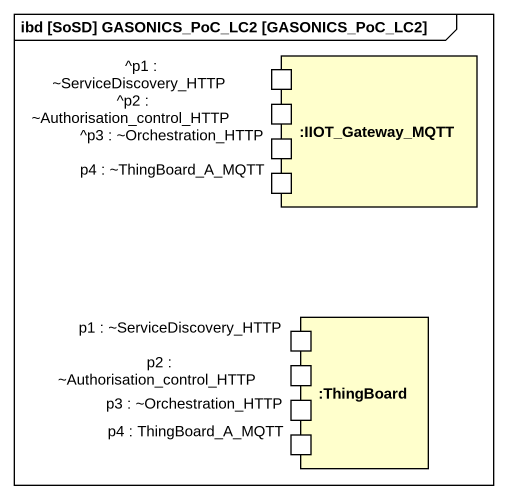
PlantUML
@startuml
mainframe ibd [SoSD] GASONICS_PoC_LC2 [GASONICS_PoC_LC2]
rectangle ":IIOT_Gateway_MQTT" as IIOT_Gateway_MQTT {
  port "^p1 : ~ServiceDiscovery_HTTP" as p1_ServiceDiscovery_HTTP
  port "^p2 : ~Authorisation_control_HTTP" as p2_Authorisation_control
  port "^p3 : ~Orchestration_HTTP" as p3_Orchestration_HTTP
  port "p4 : ~ThingBoard_A_MQTT" as p4_ThingBoard_A_MQTT
}
rectangle ":ThingBoard" as ThingBoard {
  port "p1 : ~ServiceDiscovery_HTTP" as p1_ServiceDiscovery_HTTP_2
  port "p2 : ~Authorisation_control_HTTP" as p2_Authorisation_control_2
  port "p3 : ~Orchestration_HTTP" as p3_Orchestration_HTTP_2
  port "p4 : ThingBoard_A_MQTT" as p4_ThingBoard_A_MQTT_2
}
@enduml
